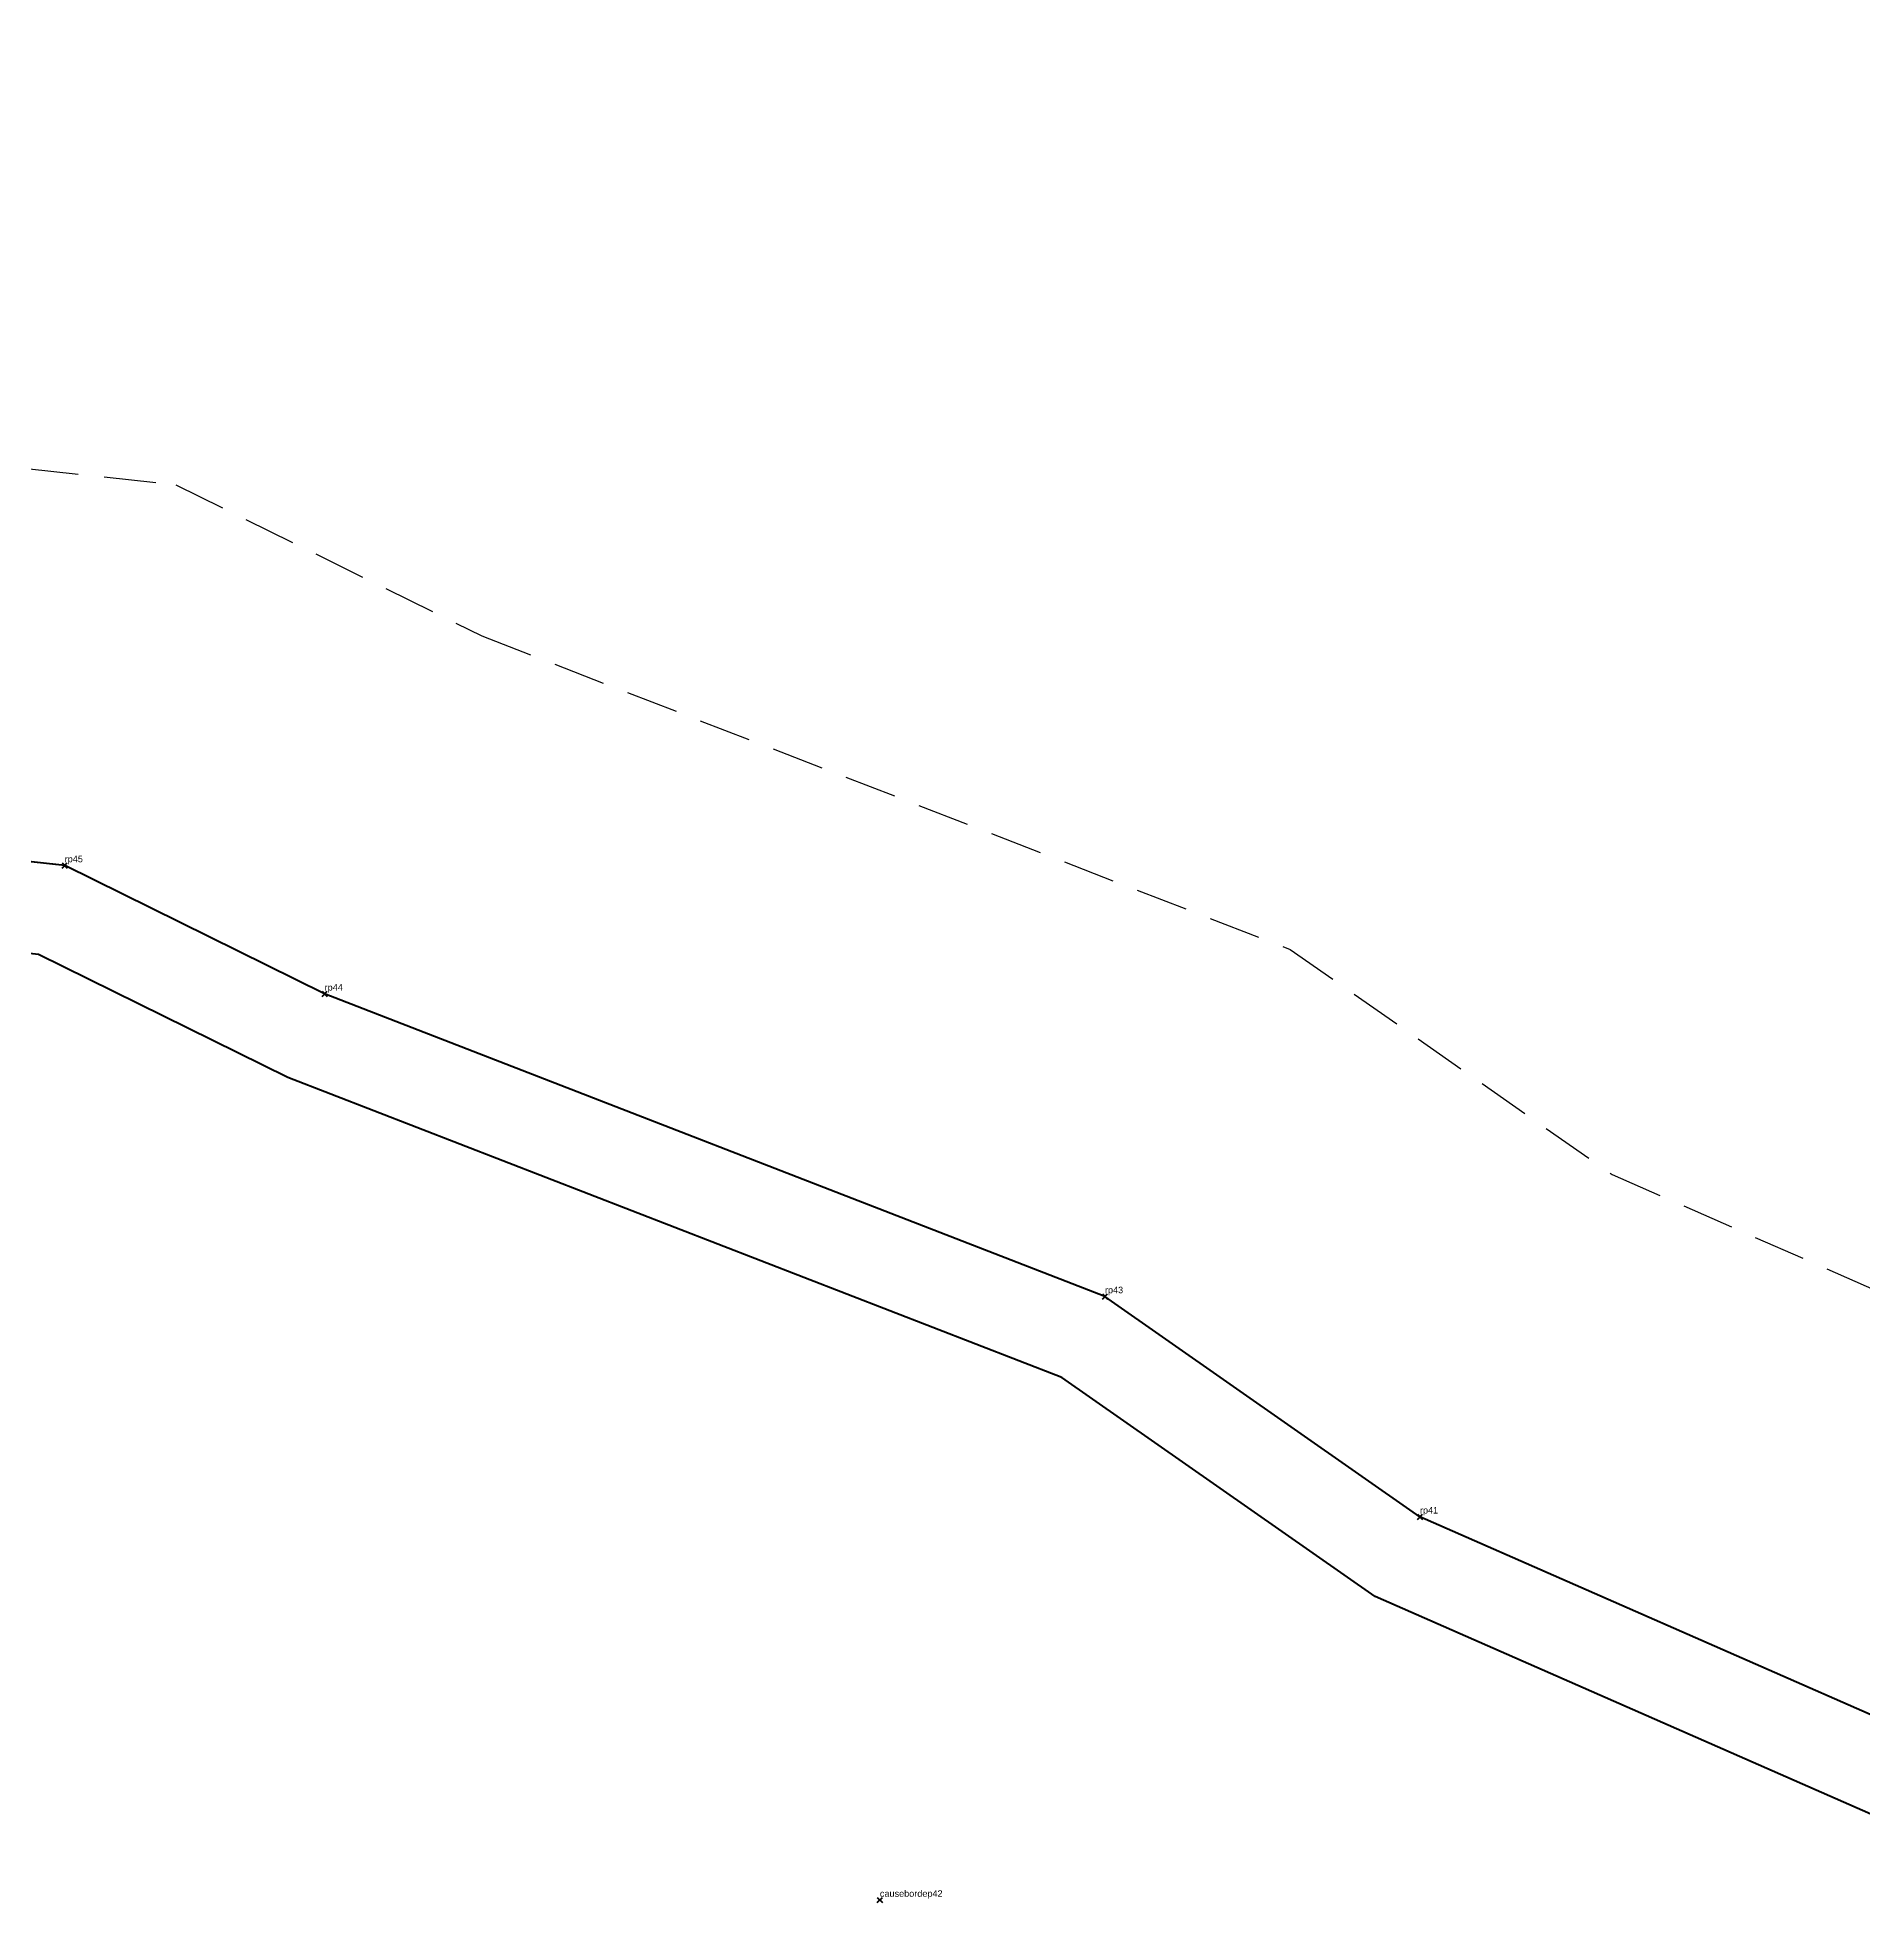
# Model space of a CAD drawing. Header units: millimetres. Extents: x 560037 to 560788, y 1315884 to 1316935.
# Drawn here: x 560442.9 to 560583.2, y 1315884 to 1316027.2 of the extents above; entities that cross this region are included whole.
import ezdxf

# ---------------------------------------------------------------- set-up
doc = ezdxf.new("R2010")
doc.units = ezdxf.units.MM
doc.header["$PDMODE"] = 3
doc.header["$PDSIZE"] = 0.2
doc.linetypes.add('OCULTA2', pattern=[0.3, 0.2, -0.1])
doc.layers.get('0').update_dxf_attribs({"color": 1, "linetype": 'CONTINUOUS', "lineweight": 100})
doc.layers.add('CVL_CUADCON_TIT', color=1, linetype='CONTINUOUS')
for name, color, linetype, lineweight in [('Line', 250, 'CONTINUOUS', 100), ('Point', 5, 'CONTINUOUS', 100), ('Point_Name', 1, 'CONTINUOUS', 100)]:
    doc.layers.add(name, color=color, linetype=linetype, lineweight=lineweight)
doc.styles.get("Standard").update_dxf_attribs({"font": 'arial.ttf', "width": 0.65})

msp = doc.modelspace()

# ---------------------------------------------------------------- linework, layer by layer
for points in [[(560714.95, 1315945.57), (560721.3, 1315917.57), (560722.22, 1315901.64), (560699.54, 1315899.48), (560696.35, 1315898.79), (560591.61, 1315895.62), (560586.21, 1315897.32), (560549.11, 1315913.6), (560524.91, 1315930.52), (560464.96, 1315953.76), (560444.99, 1315963.62), (560413.48, 1315967.09)], [(560722.88, 1315894.67), (560700.62, 1315892.55), (560697.2, 1315891.81), (560590.63, 1315888.58), (560583.74, 1315890.76), (560545.67, 1315907.47), (560521.6, 1315924.3), (560462.14, 1315947.34), (560442.99, 1315956.79), (560412.38, 1315960.17), (560410.72, 1315960.52), (560395.79, 1315949.02), (560366.97, 1315931.24)]]:
    msp.add_lwpolyline(points)
at = {"layer": 'CVL_CUADCON_TIT'}
for p, q in [((560413.48, 1315967.09), (560444.99, 1315963.62)), ((560444.99, 1315963.62), (560464.96, 1315953.76)), ((560464.96, 1315953.76), (560524.91, 1315930.52)), ((560524.91, 1315930.52), (560549.11, 1315913.6)), ((560549.11, 1315913.6), (560586.21, 1315897.32))]:
    msp.add_line(p, q, dxfattribs=at)
at = {"layer": 'CVL_CUADCON_TIT', "color": 0}
msp.add_lwpolyline([(560670.31, 1316248.36), (560679.84, 1316182.18), (560684.7, 1316145.8), (560691.97, 1316104.07), (560699.89, 1316045.45), (560702.42, 1316030.1), (560714.95, 1315945.57), (560721.3, 1315917.57), (560722.22, 1315901.64), (560699.54, 1315899.48), (560696.35, 1315898.79), (560591.61, 1315895.62), (560586.21, 1315897.32), (560549.11, 1315913.6), (560524.91, 1315930.52), (560464.96, 1315953.76), (560444.99, 1315963.62), (560413.48, 1315967.09)], dxfattribs=at)
at = {"layer": 'CVL_CUADCON_TIT', "color": 4, "linetype": 'OCULTA2', "ltscale": 20}
msp.add_lwpolyline([(560323.57, 1315947.72), (560374.77, 1315979.77), (560401.78, 1316000.18), (560418.2, 1315996.75), (560453.53, 1315992.86), (560477.04, 1315981.25), (560539.13, 1315957.18), (560563.88, 1315939.88), (560596.05, 1315925.76), (560692.69, 1315928.69), (560694.93, 1315929.18), (560719.38, 1315931.5)], dxfattribs=at)
at = {"layer": 'CVL_CUADCON_TIT', "color": 4}
msp.add_lwpolyline([(560363.3, 1315937.19), (560391.81, 1315955.04), (560408.99, 1315968.03), (560413.48, 1315967.09), (560444.99, 1315963.62), (560464.96, 1315953.76), (560524.91, 1315930.52), (560549.11, 1315913.6), (560586.21, 1315897.32), (560591.61, 1315895.62), (560696.35, 1315898.79), (560699.54, 1315899.48), (560722.22, 1315901.64)], dxfattribs=at)
at = {"layer": 'Line'}
for points in [[(560444.99, 1315963.62, 0), (560413.48, 1315967.09, 0), (560408.99, 1315968.03, 0)], [(560464.96, 1315953.76, 0), (560444.99, 1315963.62, 0)], [(560524.91, 1315930.52, 0), (560464.96, 1315953.76, 0)], [(560549.11, 1315913.6, 0), (560524.91, 1315930.52, 0)], [(560586.21, 1315897.32, 0), (560549.11, 1315913.6, 0)]]:
    msp.add_polyline3d(points, dxfattribs=at)
at = {"layer": 'Point'}
for p in [(560444.99, 1315963.62, 152.8), (560464.96, 1315953.76, 148.44), (560524.91, 1315930.52, 150.57), (560549.11, 1315913.6, 153), (560507.62, 1315884.16, 153.1)]:
    msp.add_point(p, dxfattribs=at)

# ---------------------------------------------------------------- texts
at = {"layer": 'Point_Name'}
for s, p in [('rp45', (560444.99, 1315963.87)), ('rp44', (560464.96, 1315954.01)), ('rp43', (560524.91, 1315930.77)), ('rp41', (560549.11, 1315913.85)), ('causebordep42', (560507.62, 1315884.41))]:
    msp.add_text(s, height=0.5, dxfattribs=at).set_placement(p)

doc.saveas('drawing.dxf')
